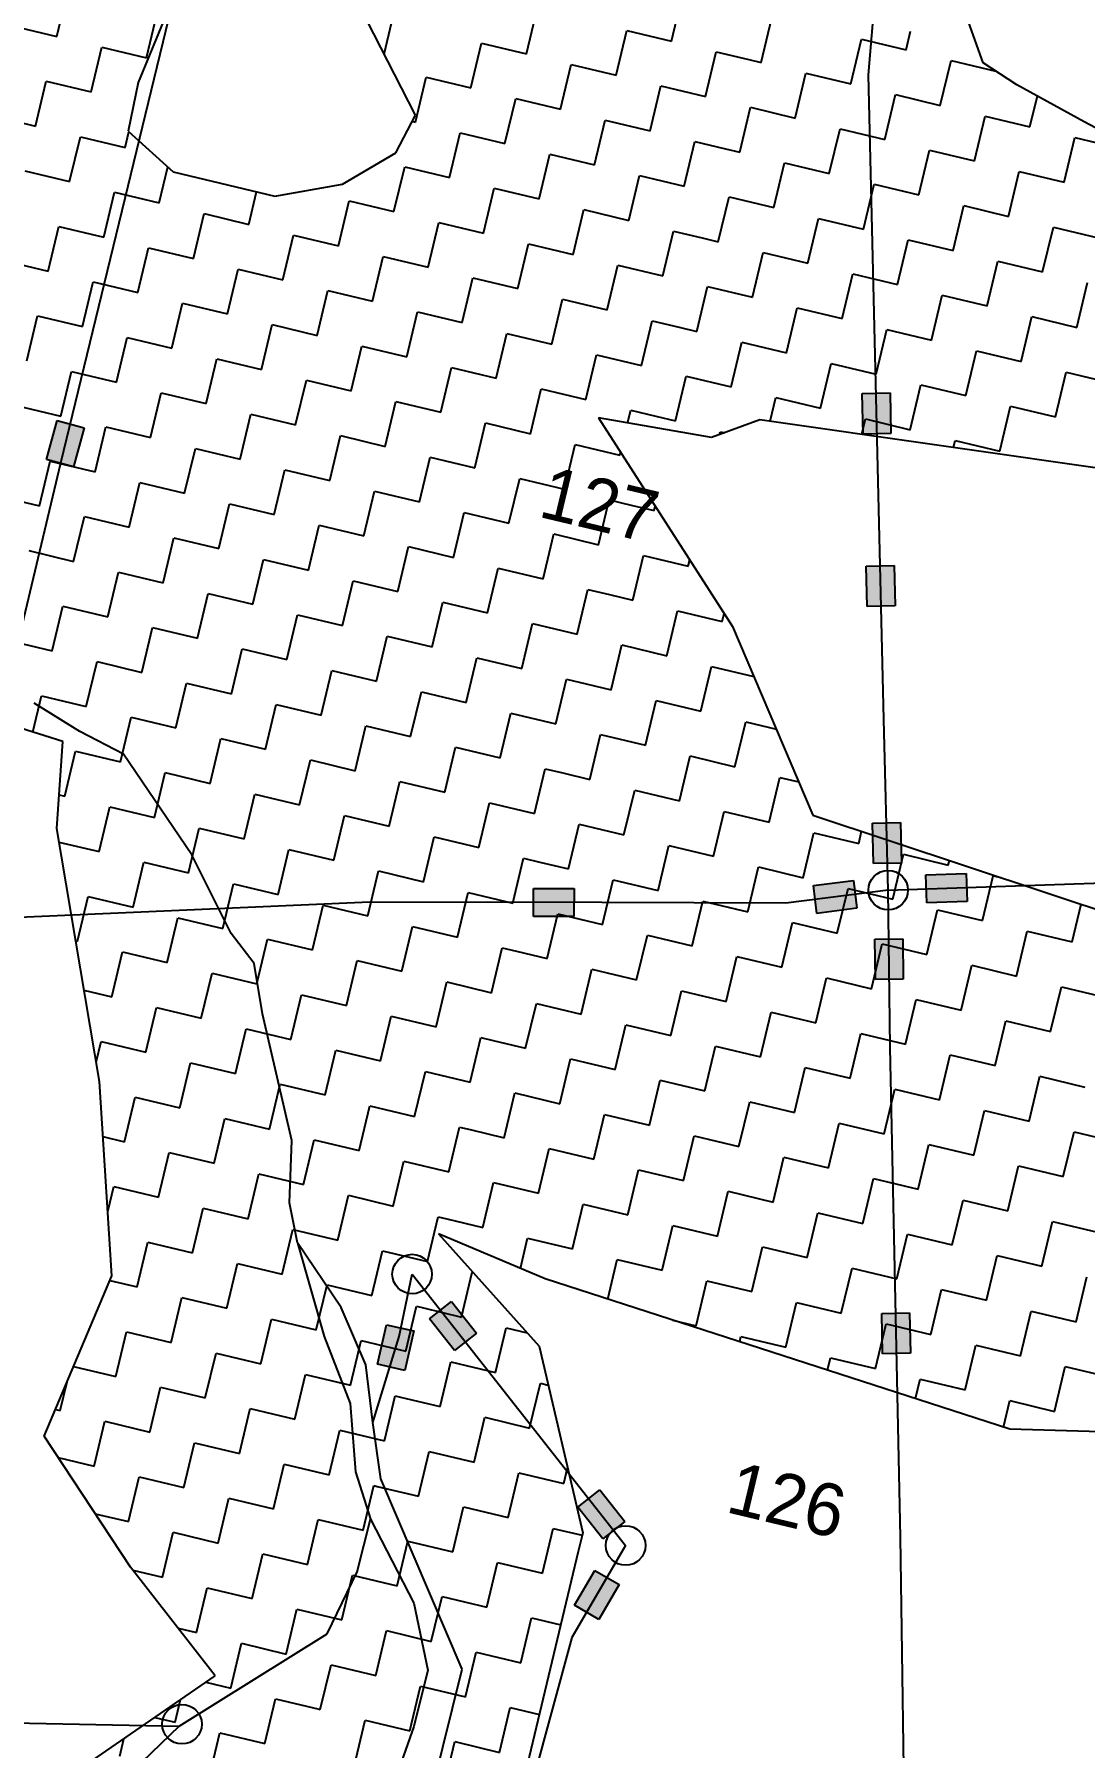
# Model space of a CAD drawing. Header units: metres. Extents: x 318142 to 321969, y 1858939 to 1863690.
# Drawn here: x 319420 to 319794, y 1859760 to 1860370 of the extents above; entities that cross this region are included whole.
import ezdxf

# ---------------------------------------------------------------- set-up
doc = ezdxf.new("R2010")
doc.units = ezdxf.units.M
for name, color, linetype in [('LINE_WATER', 4, 'Continuous'), ('POLY_HATCH', 12, 'Continuous'), ('POLY_PARCEL', 6, 'Continuous'), ('POLY_WATER', 4, 'Continuous'), ('TEXT_PARCEL', 7, 'Continuous')]:
    doc.layers.add(name, color=color, linetype=linetype)
doc.styles.add('TEXT_MAP', font='')
doc.styles.get('TEXT_MAP').set_extended_font_data('Kruti Dev 050')

msp = doc.modelspace()

# ---------------------------------------------------------------- hatches: boundary and pattern name
for points in [[(319715.09, 1860227.75), (319725.03, 1860227.99), (319724.69, 1860242.37), (319714.74, 1860242.13)], [(319424.29, 1860218.64), (319433.89, 1860216.05), (319437.64, 1860229.94), (319428.04, 1860232.53)], [(319716.57, 1860166.35), (319726.52, 1860166.59), (319726.17, 1860180.97), (319716.22, 1860180.73)], [(319718.81, 1860074.72), (319728.76, 1860074.95), (319728.43, 1860089.33), (319718.49, 1860089.1)], [(319612.11, 1860055.89), (319612.13, 1860065.84), (319597.75, 1860065.87), (319597.72, 1860055.92)], [(319712.92, 1860058.84), (319711.65, 1860068.71), (319697.39, 1860066.89), (319698.65, 1860057.02)], [(319737.48, 1860070.71), (319737.81, 1860060.77), (319752.19, 1860061.25), (319751.85, 1860071.19)], [(319729.23, 1860047.94), (319719.28, 1860047.81), (319719.46, 1860033.43), (319729.41, 1860033.55)], [(319568.47, 1859918.75), (319560.65, 1859912.6), (319569.55, 1859901.29), (319577.37, 1859907.44)], [(319731.68, 1859914.72), (319721.73, 1859914.51), (319722.03, 1859900.13), (319731.98, 1859900.34)], [(319555.03, 1859908.28), (319545.32, 1859910.44), (319542.19, 1859896.4), (319551.9, 1859894.24)], [(319622.36, 1859834.18), (319630.18, 1859840.34), (319621.28, 1859851.64), (319613.46, 1859845.49)], [(319628.18, 1859817.96), (319619.59, 1859822.98), (319612.34, 1859810.56), (319620.93, 1859805.54)]]:
    msp.add_hatch(color=256).paths.add_polyline_path(points)

# ---------------------------------------------------------------- linework, layer by layer
for p, q in [((319714.74, 1860242.13), (319724.69, 1860242.37)), ((319724.69, 1860242.37), (319725.03, 1860227.99)), ((319715.09, 1860227.75), (319714.74, 1860242.13)), ((319424.29, 1860218.64), (319428.04, 1860232.53)), ((319428.04, 1860232.53), (319437.64, 1860229.94)), ((319437.64, 1860229.94), (319433.89, 1860216.05)), ((319725.03, 1860227.99), (319715.09, 1860227.75)), ((319433.89, 1860216.05), (319424.29, 1860218.64)), ((319716.22, 1860180.73), (319726.17, 1860180.97)), ((319716.57, 1860166.35), (319716.22, 1860180.73)), ((319726.17, 1860180.97), (319726.52, 1860166.59)), ((319726.52, 1860166.59), (319716.57, 1860166.35)), ((319718.49, 1860089.1), (319728.43, 1860089.33)), ((319718.81, 1860074.72), (319718.49, 1860089.1)), ((319728.43, 1860089.33), (319728.76, 1860074.95)), ((319728.76, 1860074.95), (319718.81, 1860074.72)), ((319597.72, 1860055.92), (319597.75, 1860065.87)), ((319597.75, 1860065.87), (319612.13, 1860065.84)), ((319612.13, 1860065.84), (319612.11, 1860055.89)), ((319697.39, 1860066.89), (319711.65, 1860068.71)), ((319698.65, 1860057.02), (319697.39, 1860066.89)), ((319711.65, 1860068.71), (319712.92, 1860058.84)), ((319737.48, 1860070.71), (319751.85, 1860071.19)), ((319737.81, 1860060.77), (319737.48, 1860070.71)), ((319751.85, 1860071.19), (319752.19, 1860061.25)), ((319752.19, 1860061.25), (319737.81, 1860060.77)), ((319612.11, 1860055.89), (319597.72, 1860055.92)), ((319712.92, 1860058.84), (319698.65, 1860057.02)), ((319719.28, 1860047.81), (319729.23, 1860047.94)), ((319719.46, 1860033.43), (319719.28, 1860047.81)), ((319729.23, 1860047.94), (319729.41, 1860033.55)), ((319729.41, 1860033.55), (319719.46, 1860033.43)), ((319560.65, 1859912.6), (319568.47, 1859918.75)), ((319568.47, 1859918.75), (319577.37, 1859907.44)), ((319721.73, 1859914.51), (319731.68, 1859914.72)), ((319722.03, 1859900.13), (319721.73, 1859914.51)), ((319731.68, 1859914.72), (319731.98, 1859900.34)), ((319542.19, 1859896.4), (319545.32, 1859910.44)), ((319545.32, 1859910.44), (319555.03, 1859908.28)), ((319555.03, 1859908.28), (319551.9, 1859894.24)), ((319569.55, 1859901.29), (319560.65, 1859912.6)), ((319577.37, 1859907.44), (319569.55, 1859901.29)), ((319551.9, 1859894.24), (319542.19, 1859896.4)), ((319731.98, 1859900.34), (319722.03, 1859900.13)), ((319613.46, 1859845.49), (319621.28, 1859851.64)), ((319621.28, 1859851.64), (319630.18, 1859840.34)), ((319622.36, 1859834.18), (319613.46, 1859845.49)), ((319630.18, 1859840.34), (319622.36, 1859834.18)), ((319612.34, 1859810.56), (319619.59, 1859822.98)), ((319619.59, 1859822.98), (319628.18, 1859817.96)), ((319628.18, 1859817.96), (319620.93, 1859805.54)), ((319620.93, 1859805.54), (319612.34, 1859810.56))]:
    msp.add_line(p, q)
for centre in [(319724.04, 1860065.28), (319554.45, 1859928.53), (319630.53, 1859831.84), (319472.5, 1859768.19)]:
    msp.add_circle(centre, 7.04)
at = {"layer": 'LINE_WATER'}
for p, q in [((319436.13, 1860121.77), (319419.83, 1860131.9)), ((319451.63, 1860113.72), (319436.13, 1860121.77)), ((319476.04, 1860077.84), (319451.63, 1860113.72)), ((319490.05, 1860049.81), (319476.04, 1860077.84)), ((319498.23, 1860039.13), (319490.05, 1860049.81)), ((319501.19, 1860021.22), (319498.23, 1860039.13)), ((319511.62, 1859976.1), (319501.19, 1860021.22)), ((319510.8, 1859953.86), (319511.62, 1859976.1)), ((319513.6, 1859939.61), (319510.8, 1859953.86))]:
    msp.add_line(p, q, dxfattribs=at)
at = {"layer": 'POLY_HATCH', "linetype": 'Continuous'}
for p, q in [((319427.96, 1860369.38), (319431.77, 1860385.34)), ((319646.86, 1860367.7), (319650.67, 1860383.66)), ((319459.88, 1860361.76), (319463.69, 1860377.71)), ((319595.17, 1860363.18), (319598.99, 1860379.14)), ((319412, 1860373.19), (319427.96, 1860369.38)), ((319544.53, 1860363.01), (319547.3, 1860374.61)), ((319627.09, 1860355.55), (319630.9, 1860371.51)), ((319630.9, 1860371.51), (319646.86, 1860367.7)), ((319678.78, 1860360.07), (319682.59, 1860376.03)), ((319730.47, 1860364.6), (319732.04, 1860371.2)), ((319440.11, 1860349.61), (319443.92, 1860365.57)), ((319443.92, 1860365.57), (319459.88, 1860361.76)), ((319575.4, 1860351.03), (319579.21, 1860366.99)), ((319579.21, 1860366.99), (319595.17, 1860363.18)), ((319710.7, 1860352.45), (319714.51, 1860368.41)), ((319714.51, 1860368.41), (319730.47, 1860364.6)), ((319607.32, 1860343.41), (319611.13, 1860359.36)), ((319611.13, 1860359.36), (319627.09, 1860355.55)), ((319659.01, 1860347.93), (319662.82, 1860363.89)), ((319662.82, 1860363.89), (319674.37, 1860361.13)), ((319674.37, 1860361.13), (319678.78, 1860360.07)), ((319742.61, 1860344.83), (319746.43, 1860360.78)), ((319746.43, 1860360.78), (319762.38, 1860356.97)), ((319420.34, 1860337.46), (319424.15, 1860353.42)), ((319424.15, 1860353.42), (319440.11, 1860349.61)), ((319555.63, 1860338.88), (319559.44, 1860354.84)), ((319559.44, 1860354.84), (319575.4, 1860351.03)), ((319690.93, 1860340.3), (319694.74, 1860356.26)), ((319694.74, 1860356.26), (319710.7, 1860352.45)), ((319762.38, 1860356.97), (319762.4, 1860357.04)), ((319587.55, 1860331.26), (319591.36, 1860347.22)), ((319591.36, 1860347.22), (319607.32, 1860343.41)), ((319639.24, 1860335.78), (319643.05, 1860351.74)), ((319643.05, 1860351.74), (319659.01, 1860347.93)), ((319722.84, 1860332.68), (319726.65, 1860348.64)), ((319726.65, 1860348.64), (319742.61, 1860344.83)), ((319774.53, 1860337.2), (319777.16, 1860348.19)), ((319404.38, 1860341.27), (319420.34, 1860337.46)), ((319671.15, 1860328.16), (319674.97, 1860344.12)), ((319674.97, 1860344.12), (319690.93, 1860340.3)), ((319754.76, 1860325.06), (319758.57, 1860341.01)), ((319758.57, 1860341.01), (319774.53, 1860337.2)), ((319452.26, 1860329.84), (319453.59, 1860335.44)), ((319554.53, 1860339.15), (319555.63, 1860338.88)), ((319567.78, 1860319.11), (319571.59, 1860335.07)), ((319571.59, 1860335.07), (319587.55, 1860331.26)), ((319619.47, 1860323.63), (319623.28, 1860339.59)), ((319623.28, 1860339.59), (319639.24, 1860335.78)), ((319703.07, 1860320.53), (319706.88, 1860336.49)), ((319706.88, 1860336.49), (319722.84, 1860332.68)), ((319432.49, 1860317.69), (319436.3, 1860333.65)), ((319436.3, 1860333.65), (319452.26, 1860329.84)), ((319651.38, 1860316.01), (319655.2, 1860331.97)), ((319655.2, 1860331.97), (319666.1, 1860329.36)), ((319666.1, 1860329.36), (319671.15, 1860328.16)), ((319734.99, 1860312.91), (319738.8, 1860328.87)), ((319738.8, 1860328.87), (319754.76, 1860325.06)), ((319786.68, 1860317.43), (319790.49, 1860333.39)), ((319790.49, 1860333.39), (319806.45, 1860329.58)), ((319464.4, 1860310.07), (319467.46, 1860322.89)), ((319548.01, 1860306.97), (319551.82, 1860322.92)), ((319551.82, 1860322.92), (319567.78, 1860319.11)), ((319599.7, 1860311.49), (319603.51, 1860327.45)), ((319603.51, 1860327.45), (319619.47, 1860323.63)), ((319683.3, 1860308.39), (319687.11, 1860324.35)), ((319687.11, 1860324.35), (319703.07, 1860320.53)), ((319416.53, 1860321.5), (319432.49, 1860317.69)), ((319631.61, 1860303.86), (319635.43, 1860319.82)), ((319635.43, 1860319.82), (319651.38, 1860316.01)), ((319715.22, 1860300.76), (319719.03, 1860316.72)), ((319719.03, 1860316.72), (319734.99, 1860312.91)), ((319766.91, 1860305.28), (319770.72, 1860321.24)), ((319770.72, 1860321.24), (319786.68, 1860317.43)), ((319444.63, 1860297.92), (319448.44, 1860313.88)), ((319448.44, 1860313.88), (319464.4, 1860310.07)), ((319496.32, 1860302.44), (319499.1, 1860314.07)), ((319528.24, 1860294.82), (319532.05, 1860310.78)), ((319532.05, 1860310.78), (319548.01, 1860306.97)), ((319579.93, 1860299.34), (319583.74, 1860315.3)), ((319583.74, 1860315.3), (319599.7, 1860311.49)), ((319663.53, 1860296.24), (319667.34, 1860312.2)), ((319667.34, 1860312.2), (319683.3, 1860308.39)), ((319476.55, 1860290.3), (319480.36, 1860306.26)), ((319480.36, 1860306.26), (319496.32, 1860302.44)), ((319611.84, 1860291.72), (319615.65, 1860307.68)), ((319615.65, 1860307.68), (319631.61, 1860303.86)), ((319695.45, 1860288.62), (319699.26, 1860304.57)), ((319699.26, 1860304.57), (319715.22, 1860300.76)), ((319747.14, 1860293.14), (319750.95, 1860309.1)), ((319750.95, 1860309.1), (319766.91, 1860305.28)), ((319424.86, 1860285.77), (319428.67, 1860301.73)), ((319428.67, 1860301.73), (319444.63, 1860297.92)), ((319508.47, 1860282.67), (319512.28, 1860298.63)), ((319512.28, 1860298.63), (319528.24, 1860294.82)), ((319560.15, 1860287.2), (319563.97, 1860303.15)), ((319563.97, 1860303.15), (319579.93, 1860299.34)), ((319643.76, 1860284.09), (319647.57, 1860300.05)), ((319647.57, 1860300.05), (319657.83, 1860297.6)), ((319657.83, 1860297.6), (319663.53, 1860296.24)), ((319779.05, 1860285.51), (319782.87, 1860301.47)), ((319782.87, 1860301.47), (319798.82, 1860297.66)), ((319456.78, 1860278.15), (319460.59, 1860294.11)), ((319460.59, 1860294.11), (319476.55, 1860290.3)), ((319592.07, 1860279.57), (319595.88, 1860295.53)), ((319595.88, 1860295.53), (319611.84, 1860291.72)), ((319675.68, 1860276.47), (319679.49, 1860292.43)), ((319679.49, 1860292.43), (319695.45, 1860288.62)), ((319727.37, 1860280.99), (319731.18, 1860296.95)), ((319731.18, 1860296.95), (319747.14, 1860293.14)), ((319408.9, 1860289.59), (319424.86, 1860285.77)), ((319488.7, 1860270.53), (319492.51, 1860286.48)), ((319492.51, 1860286.48), (319508.47, 1860282.67)), ((319540.38, 1860275.05), (319544.2, 1860291.01)), ((319544.2, 1860291.01), (319560.15, 1860287.2)), ((319623.99, 1860271.95), (319627.8, 1860287.91)), ((319627.8, 1860287.91), (319643.76, 1860284.09)), ((319759.28, 1860273.37), (319763.09, 1860289.33)), ((319763.09, 1860289.33), (319779.05, 1860285.51)), ((319437.01, 1860266), (319440.82, 1860281.96)), ((319440.82, 1860281.96), (319456.78, 1860278.15)), ((319572.3, 1860267.42), (319576.11, 1860283.38)), ((319576.11, 1860283.38), (319592.07, 1860279.57)), ((319655.91, 1860264.32), (319659.72, 1860280.28)), ((319659.72, 1860280.28), (319675.68, 1860276.47)), ((319707.59, 1860268.85), (319711.41, 1860284.8)), ((319711.41, 1860284.8), (319727.37, 1860280.99)), ((319791.2, 1860265.74), (319795.01, 1860281.7)), ((319468.92, 1860258.38), (319472.74, 1860274.34)), ((319472.74, 1860274.34), (319488.7, 1860270.53)), ((319520.61, 1860262.9), (319524.42, 1860278.86)), ((319524.42, 1860278.86), (319540.38, 1860275.05)), ((319604.22, 1860259.8), (319608.03, 1860275.76)), ((319608.03, 1860275.76), (319623.99, 1860271.95)), ((319739.51, 1860261.22), (319743.32, 1860277.18)), ((319743.32, 1860277.18), (319759.28, 1860273.37)), ((319417.24, 1860253.86), (319421.05, 1860269.82)), ((319421.05, 1860269.82), (319437.01, 1860266)), ((319552.53, 1860255.28), (319556.34, 1860271.24)), ((319556.34, 1860271.24), (319572.3, 1860267.42)), ((319636.14, 1860252.18), (319639.95, 1860268.13)), ((319639.95, 1860268.13), (319649.56, 1860265.84)), ((319687.82, 1860256.7), (319691.64, 1860272.66)), ((319691.64, 1860272.66), (319707.59, 1860268.85)), ((319771.43, 1860253.6), (319775.24, 1860269.56)), ((319775.24, 1860269.56), (319791.2, 1860265.74)), ((319449.15, 1860246.23), (319452.97, 1860262.19)), ((319452.97, 1860262.19), (319468.92, 1860258.38)), ((319500.84, 1860250.76), (319504.65, 1860266.71)), ((319504.65, 1860266.71), (319520.61, 1860262.9)), ((319584.45, 1860247.65), (319588.26, 1860263.61)), ((319588.26, 1860263.61), (319604.22, 1860259.8)), ((319649.56, 1860265.84), (319655.91, 1860264.32)), ((319719.74, 1860249.07), (319723.55, 1860265.03)), ((319723.55, 1860265.03), (319739.51, 1860261.22)), ((319481.07, 1860238.61), (319484.88, 1860254.57)), ((319484.88, 1860254.57), (319500.84, 1860250.76)), ((319532.76, 1860243.13), (319536.57, 1860259.09)), ((319536.57, 1860259.09), (319552.53, 1860255.28)), ((319616.36, 1860240.03), (319620.18, 1860255.99)), ((319620.18, 1860255.99), (319636.14, 1860252.18)), ((319668.05, 1860244.55), (319671.86, 1860260.51)), ((319671.86, 1860260.51), (319687.82, 1860256.7)), ((319751.66, 1860241.45), (319755.47, 1860257.41)), ((319755.47, 1860257.41), (319771.43, 1860253.6)), ((319429.38, 1860234.09), (319433.2, 1860250.05)), ((319433.2, 1860250.05), (319449.15, 1860246.23)), ((319564.68, 1860235.51), (319568.49, 1860251.47)), ((319568.49, 1860251.47), (319584.45, 1860247.65)), ((319699.97, 1860236.93), (319703.78, 1860252.89)), ((319703.78, 1860252.89), (319719.74, 1860249.07)), ((319783.58, 1860233.83), (319787.39, 1860249.78)), ((319787.39, 1860249.78), (319803.35, 1860245.97)), ((319461.3, 1860226.46), (319465.11, 1860242.42)), ((319465.11, 1860242.42), (319481.07, 1860238.61)), ((319512.99, 1860230.98), (319516.8, 1860246.94)), ((319516.8, 1860246.94), (319532.76, 1860243.13)), ((319596.59, 1860227.88), (319600.41, 1860243.84)), ((319600.41, 1860243.84), (319616.36, 1860240.03)), ((319648.28, 1860232.41), (319652.09, 1860248.36)), ((319652.09, 1860248.36), (319668.05, 1860244.55)), ((319731.89, 1860229.3), (319735.7, 1860245.26)), ((319735.7, 1860245.26), (319751.66, 1860241.45)), ((319413.42, 1860237.9), (319429.38, 1860234.09)), ((319544.91, 1860223.36), (319548.72, 1860239.32)), ((319548.72, 1860239.32), (319564.68, 1860235.51)), ((319682, 1860232.32), (319684.01, 1860240.74)), ((319684.01, 1860240.74), (319699.97, 1860236.93)), ((319763.8, 1860221.68), (319767.62, 1860237.64)), ((319767.62, 1860237.64), (319783.58, 1860233.83)), ((319441.53, 1860214.32), (319445.34, 1860230.27)), ((319445.34, 1860230.27), (319461.3, 1860226.46)), ((319493.22, 1860218.84), (319497.03, 1860234.8)), ((319497.03, 1860234.8), (319512.99, 1860230.98)), ((319576.82, 1860215.74), (319580.64, 1860231.7)), ((319580.64, 1860231.7), (319596.59, 1860227.88)), ((319631.24, 1860231.67), (319632.32, 1860236.22)), ((319632.32, 1860236.22), (319641.29, 1860234.08)), ((319641.29, 1860234.08), (319648.28, 1860232.41)), ((319714.62, 1860227.65), (319715.93, 1860233.12)), ((319715.93, 1860233.12), (319731.89, 1860229.3)), ((319525.14, 1860211.21), (319528.95, 1860227.17)), ((319528.95, 1860227.17), (319544.91, 1860223.36)), ((319608.74, 1860208.11), (319612.55, 1860224.07)), ((319612.55, 1860224.07), (319628.51, 1860220.26)), ((319663.99, 1860227.54), (319664.24, 1860228.59)), ((319664.24, 1860228.59), (319665.82, 1860228.22)), ((319747.25, 1860222.98), (319747.85, 1860225.49)), ((319747.85, 1860225.49), (319763.8, 1860221.68)), ((319421.76, 1860202.17), (319425.57, 1860218.13)), ((319425.57, 1860218.13), (319441.53, 1860214.32)), ((319473.45, 1860206.69), (319477.26, 1860222.65)), ((319477.26, 1860222.65), (319493.22, 1860218.84)), ((319557.05, 1860203.59), (319560.86, 1860219.55)), ((319560.86, 1860219.55), (319576.82, 1860215.74)), ((319628.51, 1860220.26), (319628.73, 1860221.18)), ((319505.36, 1860199.07), (319509.18, 1860215.03)), ((319509.18, 1860215.03), (319525.14, 1860211.21)), ((319588.97, 1860195.97), (319592.78, 1860211.92)), ((319592.78, 1860211.92), (319608.74, 1860208.11)), ((319405.8, 1860205.98), (319421.76, 1860202.17)), ((319453.68, 1860194.54), (319457.49, 1860210.5)), ((319457.49, 1860210.5), (319473.45, 1860206.69)), ((319537.28, 1860191.44), (319541.09, 1860207.4)), ((319541.09, 1860207.4), (319557.05, 1860203.59)), ((319485.59, 1860186.92), (319489.41, 1860202.88)), ((319489.41, 1860202.88), (319505.36, 1860199.07)), ((319569.2, 1860183.82), (319573.01, 1860199.78)), ((319573.01, 1860199.78), (319588.97, 1860195.97)), ((319620.89, 1860188.34), (319624.7, 1860204.3)), ((319624.7, 1860204.3), (319633.02, 1860202.31)), ((319633.02, 1860202.31), (319640.66, 1860200.49)), ((319640.66, 1860200.49), (319641.03, 1860202.06)), ((319433.91, 1860182.4), (319437.72, 1860198.36)), ((319437.72, 1860198.36), (319453.68, 1860194.54)), ((319517.51, 1860179.3), (319521.32, 1860195.26)), ((319521.32, 1860195.26), (319537.28, 1860191.44)), ((319465.82, 1860174.77), (319469.64, 1860190.73)), ((319469.64, 1860190.73), (319485.59, 1860186.92)), ((319549.43, 1860171.67), (319553.24, 1860187.63)), ((319553.24, 1860187.63), (319569.2, 1860183.82)), ((319601.12, 1860176.19), (319604.93, 1860192.15)), ((319604.93, 1860192.15), (319620.89, 1860188.34)), ((319417.95, 1860186.21), (319433.91, 1860182.4)), ((319497.74, 1860167.15), (319501.55, 1860183.11)), ((319501.55, 1860183.11), (319517.51, 1860179.3)), ((319633.03, 1860168.57), (319636.85, 1860184.53)), ((319636.85, 1860184.53), (319652.8, 1860180.72)), ((319652.8, 1860180.72), (319653.34, 1860182.94)), ((319446.05, 1860162.63), (319449.86, 1860178.59)), ((319449.86, 1860178.59), (319465.82, 1860174.77)), ((319529.66, 1860159.53), (319533.47, 1860175.48)), ((319533.47, 1860175.48), (319549.43, 1860171.67)), ((319581.35, 1860164.05), (319585.16, 1860180.01)), ((319585.16, 1860180.01), (319601.12, 1860176.19)), ((319477.97, 1860155), (319481.78, 1860170.96)), ((319481.78, 1860170.96), (319497.74, 1860167.15)), ((319613.26, 1860156.42), (319617.08, 1860172.38)), ((319617.08, 1860172.38), (319624.74, 1860170.55)), ((319624.74, 1860170.55), (319633.03, 1860168.57)), ((319426.28, 1860150.48), (319430.09, 1860166.44)), ((319430.09, 1860166.44), (319446.05, 1860162.63)), ((319509.89, 1860147.38), (319513.7, 1860163.34)), ((319513.7, 1860163.34), (319529.66, 1860159.53)), ((319561.57, 1860151.9), (319565.39, 1860167.86)), ((319565.39, 1860167.86), (319581.35, 1860164.05)), ((319645.18, 1860148.8), (319648.99, 1860164.76)), ((319648.99, 1860164.76), (319664.95, 1860160.95)), ((319664.95, 1860160.95), (319665.64, 1860163.82)), ((319458.2, 1860142.86), (319462.01, 1860158.82)), ((319462.01, 1860158.82), (319477.97, 1860155)), ((319593.49, 1860144.28), (319597.3, 1860160.24)), ((319597.3, 1860160.24), (319613.26, 1860156.42)), ((319410.32, 1860154.29), (319426.28, 1860150.48)), ((319490.12, 1860135.23), (319493.93, 1860151.19)), ((319493.93, 1860151.19), (319509.89, 1860147.38)), ((319541.8, 1860139.76), (319545.62, 1860155.71)), ((319545.62, 1860155.71), (319561.57, 1860151.9)), ((319625.41, 1860136.65), (319629.22, 1860152.61)), ((319629.22, 1860152.61), (319645.18, 1860148.8)), ((319438.43, 1860130.71), (319442.24, 1860146.67)), ((319442.24, 1860146.67), (319458.2, 1860142.86)), ((319573.72, 1860132.13), (319577.53, 1860148.09)), ((319577.53, 1860148.09), (319593.49, 1860144.28)), ((319657.33, 1860129.03), (319661.14, 1860144.99)), ((319661.14, 1860144.99), (319676.2, 1860141.39)), ((319470.35, 1860123.09), (319474.16, 1860139.04)), ((319474.16, 1860139.04), (319490.12, 1860135.23)), ((319522.03, 1860127.61), (319525.85, 1860143.57)), ((319525.85, 1860143.57), (319541.8, 1860139.76)), ((319605.64, 1860124.51), (319609.45, 1860140.47)), ((319609.45, 1860140.47), (319616.47, 1860138.79)), ((319616.47, 1860138.79), (319625.41, 1860136.65)), ((319419.37, 1860121.56), (319422.47, 1860134.52)), ((319422.47, 1860134.52), (319438.43, 1860130.71)), ((319553.95, 1860119.98), (319557.76, 1860135.94)), ((319557.76, 1860135.94), (319573.72, 1860132.13)), ((319637.56, 1860116.88), (319641.37, 1860132.84)), ((319641.37, 1860132.84), (319657.33, 1860129.03)), ((319450.57, 1860110.94), (319454.39, 1860126.9)), ((319454.39, 1860126.9), (319470.35, 1860123.09)), ((319502.26, 1860115.46), (319506.07, 1860131.42)), ((319506.07, 1860131.42), (319522.03, 1860127.61)), ((319585.87, 1860112.36), (319589.68, 1860128.32)), ((319589.68, 1860128.32), (319605.64, 1860124.51)), ((319534.18, 1860107.84), (319537.99, 1860123.8)), ((319537.99, 1860123.8), (319553.95, 1860119.98)), ((319617.79, 1860104.74), (319621.6, 1860120.69)), ((319621.6, 1860120.69), (319637.56, 1860116.88)), ((319669.47, 1860109.26), (319673.29, 1860125.22)), ((319673.29, 1860125.22), (319684.2, 1860122.61)), ((319430.8, 1860098.79), (319434.62, 1860114.75)), ((319434.62, 1860114.75), (319450.57, 1860110.94)), ((319482.49, 1860103.32), (319486.3, 1860119.27)), ((319486.3, 1860119.27), (319502.26, 1860115.46)), ((319566.1, 1860100.21), (319569.91, 1860116.17)), ((319569.91, 1860116.17), (319585.87, 1860112.36)), ((319514.41, 1860095.69), (319518.22, 1860111.65)), ((319518.22, 1860111.65), (319534.18, 1860107.84)), ((319598.01, 1860092.59), (319601.83, 1860108.55)), ((319601.83, 1860108.55), (319608.2, 1860107.03)), ((319649.7, 1860097.11), (319653.51, 1860113.07)), ((319653.51, 1860113.07), (319669.47, 1860109.26)), ((319462.72, 1860091.17), (319466.53, 1860107.13)), ((319466.53, 1860107.13), (319482.49, 1860103.32)), ((319546.33, 1860088.07), (319550.14, 1860104.03)), ((319550.14, 1860104.03), (319566.1, 1860100.21)), ((319608.2, 1860107.03), (319617.79, 1860104.74)), ((319681.62, 1860089.49), (319685.43, 1860105.45)), ((319685.43, 1860105.45), (319692.19, 1860103.83)), ((319428.7, 1860099.29), (319430.8, 1860098.79)), ((319494.64, 1860083.54), (319498.45, 1860099.5)), ((319498.45, 1860099.5), (319514.41, 1860095.69)), ((319578.24, 1860080.44), (319582.06, 1860096.4)), ((319582.06, 1860096.4), (319598.01, 1860092.59)), ((319629.93, 1860084.97), (319633.74, 1860100.92)), ((319633.74, 1860100.92), (319649.7, 1860097.11)), ((319442.95, 1860079.02), (319446.76, 1860094.98)), ((319446.76, 1860094.98), (319462.72, 1860091.17)), ((319526.56, 1860075.92), (319530.37, 1860091.88)), ((319530.37, 1860091.88), (319546.33, 1860088.07)), ((319661.85, 1860077.34), (319665.66, 1860093.3)), ((319665.66, 1860093.3), (319681.62, 1860089.49)), ((319474.87, 1860071.4), (319478.68, 1860087.36)), ((319478.68, 1860087.36), (319494.64, 1860083.54)), ((319558.47, 1860068.3), (319562.29, 1860084.25)), ((319562.29, 1860084.25), (319578.24, 1860080.44)), ((319610.16, 1860072.82), (319613.97, 1860088.78)), ((319613.97, 1860088.78), (319629.93, 1860084.97)), ((319693.77, 1860069.72), (319697.58, 1860085.68)), ((319697.58, 1860085.68), (319713.54, 1860081.86)), ((319713.54, 1860081.86), (319714.59, 1860086.26)), ((319428.68, 1860082.43), (319442.95, 1860079.02)), ((319506.79, 1860063.77), (319510.6, 1860079.73)), ((319510.6, 1860079.73), (319526.56, 1860075.92)), ((319642.08, 1860065.19), (319645.89, 1860081.15)), ((319645.89, 1860081.15), (319661.85, 1860077.34)), ((319725.68, 1860062.09), (319729.5, 1860078.05)), ((319729.5, 1860078.05), (319745.45, 1860074.24)), ((319455.1, 1860059.25), (319458.91, 1860075.21)), ((319458.91, 1860075.21), (319474.87, 1860071.4)), ((319538.7, 1860056.15), (319542.51, 1860072.11)), ((319542.51, 1860072.11), (319558.47, 1860068.3)), ((319590.39, 1860060.67), (319594.2, 1860076.63)), ((319594.2, 1860076.63), (319599.93, 1860075.26)), ((319599.93, 1860075.26), (319610.16, 1860072.82)), ((319674, 1860057.57), (319677.81, 1860073.53)), ((319677.81, 1860073.53), (319693.77, 1860069.72)), ((319745.45, 1860074.24), (319745.84, 1860075.86)), ((319487.01, 1860051.63), (319490.83, 1860067.59)), ((319490.83, 1860067.59), (319506.79, 1860063.77)), ((319622.31, 1860053.05), (319626.12, 1860069.01)), ((319626.12, 1860069.01), (319642.08, 1860065.19)), ((319705.91, 1860049.95), (319709.73, 1860065.9)), ((319709.73, 1860065.9), (319725.68, 1860062.09)), ((319757.6, 1860054.47), (319761.41, 1860070.43)), ((319761.41, 1860070.43), (319764.14, 1860069.78)), ((319435.33, 1860047.1), (319439.14, 1860063.06)), ((319439.14, 1860063.06), (319455.1, 1860059.25)), ((319518.93, 1860044), (319522.74, 1860059.96)), ((319522.74, 1860059.96), (319538.7, 1860056.15)), ((319570.62, 1860048.53), (319574.43, 1860064.48)), ((319574.43, 1860064.48), (319590.39, 1860060.67)), ((319654.23, 1860045.42), (319658.04, 1860061.38)), ((319658.04, 1860061.38), (319674, 1860057.57)), ((319789.52, 1860046.84), (319792.72, 1860060.27)), ((319467.24, 1860039.48), (319471.06, 1860055.44)), ((319471.06, 1860055.44), (319487.01, 1860051.63)), ((319602.54, 1860040.9), (319606.35, 1860056.86)), ((319606.35, 1860056.86), (319622.31, 1860053.05)), ((319686.14, 1860037.8), (319689.95, 1860053.76)), ((319689.95, 1860053.76), (319705.91, 1860049.95)), ((319737.83, 1860042.32), (319741.64, 1860058.28)), ((319741.64, 1860058.28), (319757.6, 1860054.47)), ((319434.61, 1860047.28), (319435.33, 1860047.1)), ((319499.16, 1860031.86), (319502.97, 1860047.82)), ((319502.97, 1860047.82), (319518.93, 1860044)), ((319550.85, 1860036.38), (319554.66, 1860052.34)), ((319554.66, 1860052.34), (319570.62, 1860048.53)), ((319634.45, 1860033.28), (319638.27, 1860049.24)), ((319638.27, 1860049.24), (319654.23, 1860045.42)), ((319769.75, 1860034.7), (319773.56, 1860050.66)), ((319773.56, 1860050.66), (319789.52, 1860046.84)), ((319447.47, 1860027.33), (319451.28, 1860043.29)), ((319451.28, 1860043.29), (319467.24, 1860039.48)), ((319582.77, 1860028.75), (319586.58, 1860044.71)), ((319586.58, 1860044.71), (319591.66, 1860043.5)), ((319591.66, 1860043.5), (319602.54, 1860040.9)), ((319666.37, 1860025.65), (319670.18, 1860041.61)), ((319670.18, 1860041.61), (319686.14, 1860037.8)), ((319718.06, 1860030.18), (319721.87, 1860046.13)), ((319721.87, 1860046.13), (319737.83, 1860042.32)), ((319479.39, 1860019.71), (319483.2, 1860035.67)), ((319483.2, 1860035.67), (319499.16, 1860031.86)), ((319531.08, 1860024.23), (319534.89, 1860040.19)), ((319534.89, 1860040.19), (319550.85, 1860036.38)), ((319614.68, 1860021.13), (319618.5, 1860037.09)), ((319618.5, 1860037.09), (319634.45, 1860033.28)), ((319749.98, 1860022.55), (319753.79, 1860038.51)), ((319753.79, 1860038.51), (319769.75, 1860034.7)), ((319437.58, 1860029.7), (319447.47, 1860027.33)), ((319563, 1860016.61), (319566.81, 1860032.57)), ((319566.81, 1860032.57), (319582.77, 1860028.75)), ((319646.6, 1860013.51), (319650.41, 1860029.47)), ((319650.41, 1860029.47), (319666.37, 1860025.65)), ((319698.29, 1860018.03), (319702.1, 1860033.99)), ((319702.1, 1860033.99), (319718.06, 1860030.18)), ((319781.89, 1860014.93), (319785.71, 1860030.89)), ((319785.71, 1860030.89), (319801.67, 1860027.07)), ((319459.62, 1860007.56), (319463.43, 1860023.52)), ((319463.43, 1860023.52), (319479.39, 1860019.71)), ((319511.31, 1860012.09), (319515.12, 1860028.04)), ((319515.12, 1860028.04), (319531.08, 1860024.23)), ((319594.91, 1860008.98), (319598.72, 1860024.94)), ((319598.72, 1860024.94), (319614.68, 1860021.13)), ((319730.21, 1860010.4), (319734.02, 1860026.36)), ((319734.02, 1860026.36), (319749.98, 1860022.55)), ((319543.22, 1860004.46), (319547.04, 1860020.42)), ((319547.04, 1860020.42), (319563, 1860016.61)), ((319626.83, 1860001.36), (319630.64, 1860017.32)), ((319630.64, 1860017.32), (319646.6, 1860013.51)), ((319678.52, 1860005.88), (319682.33, 1860021.84)), ((319682.33, 1860021.84), (319698.29, 1860018.03)), ((319762.12, 1860002.78), (319765.94, 1860018.74)), ((319765.94, 1860018.74), (319781.89, 1860014.93)), ((319441.91, 1860004.03), (319443.66, 1860011.38)), ((319443.66, 1860011.38), (319459.62, 1860007.56)), ((319491.54, 1859999.94), (319495.35, 1860015.9)), ((319495.35, 1860015.9), (319511.31, 1860012.09)), ((319575.14, 1859996.84), (319578.95, 1860012.8)), ((319578.95, 1860012.8), (319583.39, 1860011.74)), ((319583.39, 1860011.74), (319594.91, 1860008.98)), ((319710.44, 1859998.26), (319714.25, 1860014.22)), ((319714.25, 1860014.22), (319730.21, 1860010.4)), ((319523.45, 1859992.32), (319527.27, 1860008.27)), ((319527.27, 1860008.27), (319543.22, 1860004.46)), ((319607.06, 1859989.21), (319610.87, 1860005.17)), ((319610.87, 1860005.17), (319626.83, 1860001.36)), ((319658.75, 1859993.74), (319662.56, 1860009.69)), ((319662.56, 1860009.69), (319678.52, 1860005.88)), ((319742.35, 1859990.63), (319746.17, 1860006.59)), ((319746.17, 1860006.59), (319762.12, 1860002.78)), ((319471.77, 1859987.79), (319475.58, 1860003.75)), ((319475.58, 1860003.75), (319491.54, 1859999.94)), ((319555.37, 1859984.69), (319559.18, 1860000.65)), ((319559.18, 1860000.65), (319575.14, 1859996.84)), ((319690.66, 1859986.11), (319694.48, 1860002.07)), ((319694.48, 1860002.07), (319710.44, 1859998.26)), ((319774.27, 1859983.01), (319778.08, 1859998.97)), ((319778.08, 1859998.97), (319794.04, 1859995.16)), ((319503.68, 1859980.17), (319507.5, 1859996.13)), ((319507.5, 1859996.13), (319523.45, 1859992.32)), ((319587.29, 1859977.07), (319591.1, 1859993.03)), ((319591.1, 1859993.03), (319607.06, 1859989.21)), ((319638.98, 1859981.59), (319642.79, 1859997.55)), ((319642.79, 1859997.55), (319658.75, 1859993.74)), ((319722.58, 1859978.49), (319726.39, 1859994.45)), ((319726.39, 1859994.45), (319742.35, 1859990.63)), ((319452, 1859975.65), (319455.81, 1859991.6)), ((319455.81, 1859991.6), (319471.77, 1859987.79)), ((319535.6, 1859972.54), (319539.41, 1859988.5)), ((319539.41, 1859988.5), (319555.37, 1859984.69)), ((319670.89, 1859973.96), (319674.71, 1859989.92)), ((319674.71, 1859989.92), (319690.66, 1859986.11)), ((319754.5, 1859970.86), (319758.31, 1859986.82)), ((319758.31, 1859986.82), (319774.27, 1859983.01)), ((319483.91, 1859968.02), (319487.72, 1859983.98)), ((319487.72, 1859983.98), (319503.68, 1859980.17)), ((319567.52, 1859964.92), (319571.33, 1859980.88)), ((319571.33, 1859980.88), (319575.12, 1859979.97)), ((319575.12, 1859979.97), (319587.29, 1859977.07)), ((319619.21, 1859969.44), (319623.02, 1859985.4)), ((319623.02, 1859985.4), (319638.98, 1859981.59)), ((319702.81, 1859966.34), (319706.62, 1859982.3)), ((319706.62, 1859982.3), (319722.58, 1859978.49)), ((319444.34, 1859977.48), (319452, 1859975.65)), ((319515.83, 1859960.4), (319519.64, 1859976.36)), ((319519.64, 1859976.36), (319535.6, 1859972.54)), ((319651.12, 1859961.82), (319654.94, 1859977.78)), ((319654.94, 1859977.78), (319670.89, 1859973.96)), ((319734.73, 1859958.72), (319738.54, 1859974.68)), ((319738.54, 1859974.68), (319754.5, 1859970.86)), ((319786.42, 1859963.24), (319790.23, 1859979.2)), ((319790.23, 1859979.2), (319806.19, 1859975.39)), ((319464.14, 1859955.88), (319467.95, 1859971.83)), ((319467.95, 1859971.83), (319483.91, 1859968.02)), ((319547.75, 1859952.77), (319551.56, 1859968.73)), ((319551.56, 1859968.73), (319567.52, 1859964.92)), ((319599.44, 1859957.3), (319603.25, 1859973.25)), ((319603.25, 1859973.25), (319619.21, 1859969.44)), ((319683.04, 1859954.19), (319686.85, 1859970.15)), ((319686.85, 1859970.15), (319702.81, 1859966.34)), ((319496.06, 1859948.25), (319499.87, 1859964.21)), ((319499.87, 1859964.21), (319515.83, 1859960.4)), ((319631.35, 1859949.67), (319635.16, 1859965.63)), ((319635.16, 1859965.63), (319651.12, 1859961.82)), ((319714.96, 1859946.57), (319718.77, 1859962.53)), ((319718.77, 1859962.53), (319734.73, 1859958.72)), ((319766.65, 1859951.09), (319770.46, 1859967.05)), ((319770.46, 1859967.05), (319786.42, 1859963.24)), ((319446.05, 1859950.77), (319448.18, 1859959.69)), ((319448.18, 1859959.69), (319464.14, 1859955.88)), ((319527.98, 1859940.63), (319531.79, 1859956.59)), ((319531.79, 1859956.59), (319547.75, 1859952.77)), ((319579.66, 1859945.15), (319583.48, 1859961.11)), ((319583.48, 1859961.11), (319599.44, 1859957.3)), ((319663.27, 1859942.05), (319667.08, 1859958.01)), ((319667.08, 1859958.01), (319683.04, 1859954.19)), ((319476.29, 1859936.1), (319480.1, 1859952.06)), ((319480.1, 1859952.06), (319496.06, 1859948.25)), ((319611.58, 1859937.53), (319615.39, 1859953.48)), ((319615.39, 1859953.48), (319631.35, 1859949.67)), ((319695.19, 1859934.42), (319699, 1859950.38)), ((319699, 1859950.38), (319714.96, 1859946.57)), ((319746.88, 1859938.95), (319750.69, 1859954.9)), ((319750.69, 1859954.9), (319766.65, 1859951.09)), ((319508.21, 1859928.48), (319512.02, 1859944.44)), ((319512.02, 1859944.44), (319527.98, 1859940.63)), ((319559.89, 1859933), (319563.71, 1859948.96)), ((319563.71, 1859948.96), (319566.85, 1859948.21)), ((319566.85, 1859948.21), (319579.66, 1859945.15)), ((319643.5, 1859929.9), (319647.31, 1859945.86)), ((319647.31, 1859945.86), (319663.27, 1859942.05)), ((319778.79, 1859931.32), (319782.6, 1859947.28)), ((319782.6, 1859947.28), (319798.56, 1859943.47)), ((319456.52, 1859923.96), (319460.33, 1859939.92)), ((319460.33, 1859939.92), (319476.29, 1859936.1)), ((319593.04, 1859930.54), (319595.62, 1859941.34)), ((319595.62, 1859941.34), (319611.58, 1859937.53)), ((319675.42, 1859922.28), (319679.23, 1859938.24)), ((319679.23, 1859938.24), (319695.19, 1859934.42)), ((319727.1, 1859926.8), (319730.92, 1859942.76)), ((319730.92, 1859942.76), (319746.88, 1859938.95)), ((319488.43, 1859916.33), (319492.25, 1859932.29)), ((319492.25, 1859932.29), (319508.21, 1859928.48)), ((319540.12, 1859920.86), (319543.94, 1859936.81)), ((319543.94, 1859936.81), (319559.89, 1859933)), ((319624.17, 1859919.6), (319627.54, 1859933.71)), ((319627.54, 1859933.71), (319643.5, 1859929.9)), ((319759.02, 1859919.18), (319762.83, 1859935.13)), ((319762.83, 1859935.13), (319778.79, 1859931.32)), ((319446.83, 1859926.27), (319456.52, 1859923.96)), ((319572.04, 1859913.23), (319575.85, 1859929.19)), ((319575.85, 1859929.19), (319576.16, 1859929.12)), ((319655.65, 1859910.13), (319659.46, 1859926.09)), ((319659.46, 1859926.09), (319675.42, 1859922.28)), ((319707.33, 1859914.65), (319711.15, 1859930.61)), ((319711.15, 1859930.61), (319727.1, 1859926.8)), ((319790.94, 1859911.55), (319794.75, 1859927.51)), ((319468.66, 1859904.19), (319472.48, 1859920.15)), ((319472.48, 1859920.15), (319488.43, 1859916.33)), ((319520.35, 1859908.71), (319524.16, 1859924.67)), ((319524.16, 1859924.67), (319540.12, 1859920.86)), ((319739.25, 1859907.03), (319743.06, 1859922.99)), ((319743.06, 1859922.99), (319759.02, 1859919.18)), ((319552.27, 1859901.09), (319556.08, 1859917.04)), ((319556.08, 1859917.04), (319558.58, 1859916.45)), ((319558.58, 1859916.45), (319572.04, 1859913.23)), ((319687.56, 1859902.51), (319691.38, 1859918.46)), ((319691.38, 1859918.46), (319707.33, 1859914.65)), ((319771.17, 1859899.4), (319774.98, 1859915.36)), ((319774.98, 1859915.36), (319790.94, 1859911.55)), ((319448.89, 1859892.04), (319452.71, 1859908)), ((319452.71, 1859908), (319468.66, 1859904.19)), ((319500.58, 1859896.56), (319504.39, 1859912.52)), ((319504.39, 1859912.52), (319520.35, 1859908.71)), ((319584.19, 1859893.46), (319588, 1859909.42)), ((319588, 1859909.42), (319595.42, 1859907.65)), ((319647.26, 1859912.13), (319655.65, 1859910.13)), ((319719.48, 1859894.88), (319723.29, 1859910.84)), ((319723.29, 1859910.84), (319739.25, 1859907.03)), ((319532.5, 1859888.94), (319536.31, 1859904.9)), ((319536.31, 1859904.9), (319552.27, 1859901.09)), ((319671.15, 1859904.41), (319671.6, 1859906.32)), ((319671.6, 1859906.32), (319687.56, 1859902.51)), ((319751.4, 1859887.26), (319755.21, 1859903.22)), ((319755.21, 1859903.22), (319771.17, 1859899.4)), ((319433.89, 1859895.63), (319448.89, 1859892.04)), ((319480.81, 1859884.42), (319484.62, 1859900.38)), ((319484.62, 1859900.38), (319500.58, 1859896.56)), ((319564.42, 1859881.31), (319568.23, 1859897.27)), ((319568.23, 1859897.27), (319584.19, 1859893.46)), ((319702.47, 1859894.29), (319703.52, 1859898.69)), ((319703.52, 1859898.69), (319719.48, 1859894.88)), ((319783.32, 1859879.63), (319787.13, 1859895.59)), ((319787.13, 1859895.59), (319803.09, 1859891.78)), ((319429.12, 1859879.89), (319431.57, 1859890.15)), ((319512.73, 1859876.79), (319516.54, 1859892.75)), ((319516.54, 1859892.75), (319532.5, 1859888.94)), ((319596.33, 1859873.69), (319600.15, 1859889.65)), ((319600.15, 1859889.65), (319602.94, 1859888.98)), ((319733.79, 1859884.16), (319735.44, 1859891.07)), ((319735.44, 1859891.07), (319751.4, 1859887.26)), ((319461.04, 1859872.27), (319464.85, 1859888.23)), ((319464.85, 1859888.23), (319480.81, 1859884.42)), ((319544.65, 1859869.17), (319548.46, 1859885.13)), ((319548.46, 1859885.13), (319550.31, 1859884.69)), ((319550.31, 1859884.69), (319564.42, 1859881.31)), ((319765.11, 1859874.04), (319767.36, 1859883.45)), ((319767.36, 1859883.45), (319783.32, 1859879.63)), ((319427.41, 1859880.3), (319429.12, 1859879.89)), ((319492.96, 1859864.65), (319496.77, 1859880.6)), ((319496.77, 1859880.6), (319512.73, 1859876.79)), ((319576.56, 1859861.54), (319580.37, 1859877.5)), ((319580.37, 1859877.5), (319596.33, 1859873.69)), ((319441.27, 1859860.12), (319445.08, 1859876.08)), ((319445.08, 1859876.08), (319461.04, 1859872.27)), ((319524.87, 1859857.02), (319528.69, 1859872.98)), ((319528.69, 1859872.98), (319544.65, 1859869.17)), ((319473.19, 1859852.5), (319477, 1859868.46)), ((319477, 1859868.46), (319492.96, 1859864.65)), ((319556.79, 1859849.4), (319560.6, 1859865.36)), ((319560.6, 1859865.36), (319576.56, 1859861.54)), ((319428.38, 1859863.2), (319441.27, 1859860.12)), ((319505.1, 1859844.88), (319508.92, 1859860.83)), ((319508.92, 1859860.83), (319524.87, 1859857.02)), ((319608.48, 1859853.92), (319609.82, 1859859.54)), ((319453.42, 1859840.35), (319457.23, 1859856.31)), ((319457.23, 1859856.31), (319473.19, 1859852.5)), ((319537.02, 1859837.25), (319540.83, 1859853.21)), ((319540.83, 1859853.21), (319542.03, 1859852.92)), ((319542.03, 1859852.92), (319556.79, 1859849.4)), ((319588.71, 1859841.77), (319592.52, 1859857.73)), ((319592.52, 1859857.73), (319608.48, 1859853.92)), ((319485.33, 1859832.73), (319489.15, 1859848.69)), ((319489.15, 1859848.69), (319505.1, 1859844.88)), ((319441.6, 1859843.17), (319453.42, 1859840.35)), ((319517.25, 1859825.1), (319521.06, 1859841.06)), ((319521.06, 1859841.06), (319537.02, 1859837.25)), ((319568.94, 1859829.63), (319572.75, 1859845.59)), ((319572.75, 1859845.59), (319588.71, 1859841.77)), ((319465.56, 1859820.58), (319469.37, 1859836.54)), ((319469.37, 1859836.54), (319485.33, 1859832.73)), ((319549.17, 1859817.48), (319552.98, 1859833.44)), ((319552.98, 1859833.44), (319568.94, 1859829.63)), ((319600.86, 1859822), (319604.67, 1859837.96)), ((319604.67, 1859837.96), (319615.05, 1859835.48)), ((319497.48, 1859812.96), (319501.29, 1859828.92)), ((319501.29, 1859828.92), (319517.25, 1859825.1)), ((319454.97, 1859823.11), (319465.56, 1859820.58)), ((319529.4, 1859805.33), (319533.21, 1859821.29)), ((319533.21, 1859821.29), (319533.76, 1859821.16)), ((319581.09, 1859809.86), (319584.9, 1859825.81)), ((319584.9, 1859825.81), (319600.86, 1859822)), ((319477.71, 1859800.81), (319481.52, 1859816.77)), ((319481.52, 1859816.77), (319497.48, 1859812.96)), ((319533.76, 1859821.16), (319549.17, 1859817.48)), ((319509.63, 1859793.19), (319513.44, 1859809.15)), ((319513.44, 1859809.15), (319529.4, 1859805.33)), ((319561.31, 1859797.71), (319565.13, 1859813.67)), ((319565.13, 1859813.67), (319581.09, 1859809.86)), ((319593.23, 1859790.09), (319597.04, 1859806.04)), ((319597.04, 1859806.04), (319607.42, 1859803.56)), ((319471.12, 1859802.38), (319477.71, 1859800.81)), ((319489.86, 1859781.04), (319493.67, 1859797)), ((319493.67, 1859797), (319509.63, 1859793.19)), ((319541.54, 1859785.56), (319545.36, 1859801.52)), ((319545.36, 1859801.52), (319561.31, 1859797.71)), ((319573.46, 1859777.94), (319577.27, 1859793.9)), ((319577.27, 1859793.9), (319593.23, 1859790.09)), ((319521.77, 1859773.42), (319525.58, 1859789.37)), ((319525.58, 1859789.37), (319541.54, 1859785.56)), ((319481.02, 1859783.15), (319489.86, 1859781.04)), ((319553.69, 1859765.79), (319557.5, 1859781.75)), ((319557.5, 1859781.75), (319573.46, 1859777.94)), ((319470.08, 1859768.89), (319472.01, 1859776.95)), ((319502, 1859761.27), (319505.81, 1859777.23)), ((319505.81, 1859777.23), (319521.36, 1859773.52)), ((319521.36, 1859773.52), (319521.77, 1859773.42)), ((319585.61, 1859758.17), (319589.42, 1859774.13)), ((319589.42, 1859774.13), (319599.8, 1859771.65)), ((319462.83, 1859770.63), (319470.08, 1859768.89)), ((319533.92, 1859753.65), (319537.73, 1859769.6)), ((319537.73, 1859769.6), (319553.69, 1859765.79)), ((319450.31, 1859756.75), (319451.82, 1859763.04)), ((319482.23, 1859749.12), (319486.04, 1859765.08)), ((319486.04, 1859765.08), (319502, 1859761.27)), ((319565.84, 1859746.02), (319569.65, 1859761.98)), ((319569.65, 1859761.98), (319585.61, 1859758.17))]:
    msp.add_line(p, q, dxfattribs=at)
at = {"layer": 'POLY_HATCH'}
for p, q in [((319467.42, 1860378.62), (319456.9, 1860352.95)), ((319757.84, 1860359.98), (319750.24, 1860381.28)), ((319555.63, 1860341.27), (319538.34, 1860375.12)), ((319769.9, 1860352.19), (319757.84, 1860359.98)), ((319456.9, 1860352.95), (319453.39, 1860335.63)), ((319793.84, 1860339), (319769.9, 1860352.19)), ((319548.68, 1860327.9), (319555.63, 1860341.27)), ((319453.39, 1860335.63), (319469.36, 1860321.17)), ((319809.58, 1860330.58), (319793.84, 1860339)), ((319529.72, 1860316.77), (319548.68, 1860327.9)), ((319469.36, 1860321.17), (319505.52, 1860312.53)), ((319505.52, 1860312.53), (319529.72, 1860316.77)), ((319661.11, 1860226.48), (319620.81, 1860233.49)), ((319620.81, 1860233.49), (319668.64, 1860159.15)), ((319678.37, 1860232.84), (319661.11, 1860226.48)), ((319815.37, 1860213.22), (319678.37, 1860232.84)), ((319668.64, 1860159.15), (319697.21, 1860092.04)), ((319430.01, 1860118.2), (319395.86, 1860128.98)), ((319427.87, 1860087.26), (319430.01, 1860118.2)), ((319697.21, 1860092.04), (319809.02, 1860054.85)), ((319443.07, 1859997.12), (319427.87, 1860087.26)), ((319447.53, 1859927.91), (319443.07, 1859997.12)), ((319601.91, 1859926.79), (319563.81, 1859942.88)), ((319563.81, 1859942.88), (319599.69, 1859902.88)), ((319423.38, 1859870.77), (319447.53, 1859927.91)), ((319767.37, 1859873.3), (319601.91, 1859926.79)), ((319599.69, 1859902.88), (319615.25, 1859836.32)), ((319454.21, 1859824.08), (319423.38, 1859870.77)), ((319867.99, 1859870.22), (319767.37, 1859873.3)), ((319615.25, 1859836.32), (319613.67, 1859829.71)), ((319613.67, 1859829.71), (319589.21, 1859727.32)), ((319484.33, 1859785.43), (319454.21, 1859824.08)), ((319427.81, 1859746.51), (319484.33, 1859785.43))]:
    msp.add_line(p, q, dxfattribs=at)
at = {"layer": 'POLY_PARCEL'}
for p, q in [((319716.98, 1860355.72), (319720.93, 1860402.44)), ((319468.82, 1860380.03), (319429.28, 1860217.35)), ((319722.52, 1860126.05), (319716.98, 1860355.72)), ((319429.28, 1860217.35), (319403.4, 1860109.02)), ((319724.04, 1860065.28), (319722.52, 1860126.05)), ((319724.04, 1860065.28), (319833.84, 1860068.96)), ((319539.42, 1860061.04), (319388.91, 1860054.48)), ((319622.08, 1860060.84), (319539.42, 1860061.04)), ((319687.58, 1860060.62), (319622.08, 1860060.84)), ((319724.04, 1860065.28), (319687.58, 1860060.62)), ((319724.73, 1860009.23), (319724.04, 1860065.28)), ((319728.38, 1859834.87), (319724.73, 1860009.23)), ((319549.83, 1859906.32), (319554.45, 1859928.53)), ((319554.45, 1859928.53), (319630.53, 1859831.84)), ((319540.44, 1859875.65), (319549.83, 1859906.32)), ((319534.94, 1859822.45), (319539.7, 1859841.26)), ((319729.66, 1859752.62), (319728.38, 1859834.87)), ((319630.53, 1859831.84), (319611.37, 1859799.05)), ((319524.17, 1859800.33), (319534.94, 1859822.45)), ((319471.45, 1859767.54), (319524.17, 1859800.33)), ((319611.37, 1859799.05), (319597.58, 1859748.51)), ((319303.4, 1859770.9), (319471.45, 1859767.54)), ((319471.45, 1859767.54), (319458.15, 1859754.66))]:
    msp.add_line(p, q, dxfattribs=at)
at = {"layer": 'POLY_WATER'}
for p, q in [((319529.23, 1859916.61), (319513.6, 1859939.61)), ((319513.6, 1859939.61), (319523.1, 1859906.33)), ((319537.94, 1859896.18), (319529.23, 1859916.61)), ((319523.1, 1859906.33), (319532.45, 1859882.44)), ((319540.44, 1859875.65), (319537.94, 1859896.18)), ((319532.45, 1859882.44), (319534.36, 1859858.13)), ((319543.31, 1859855.63), (319540.44, 1859875.65)), ((319534.36, 1859858.13), (319539.7, 1859841.26)), ((319572.29, 1859787.78), (319543.31, 1859855.63)), ((319539.7, 1859841.26), (319555.14, 1859811.33)), ((319555.14, 1859811.33), (319560.08, 1859787.4)), ((319560.08, 1859787.4), (319555.13, 1859767.36)), ((319557.88, 1859729.75), (319572.29, 1859787.78)), ((319555.13, 1859767.36), (319544.03, 1859736.25))]:
    msp.add_line(p, q, dxfattribs=at)

# ---------------------------------------------------------------- texts
at = {"layer": 'TEXT_PARCEL', "style": 'TEXT_MAP'}
for s, p in [('127', (319598.94, 1860198.4)), ('126', (319665.68, 1859843.86))]:
    msp.add_text(s, height=18.604, rotation=346.56535, dxfattribs=at).set_placement(p)

doc.saveas('drawing.dxf')
